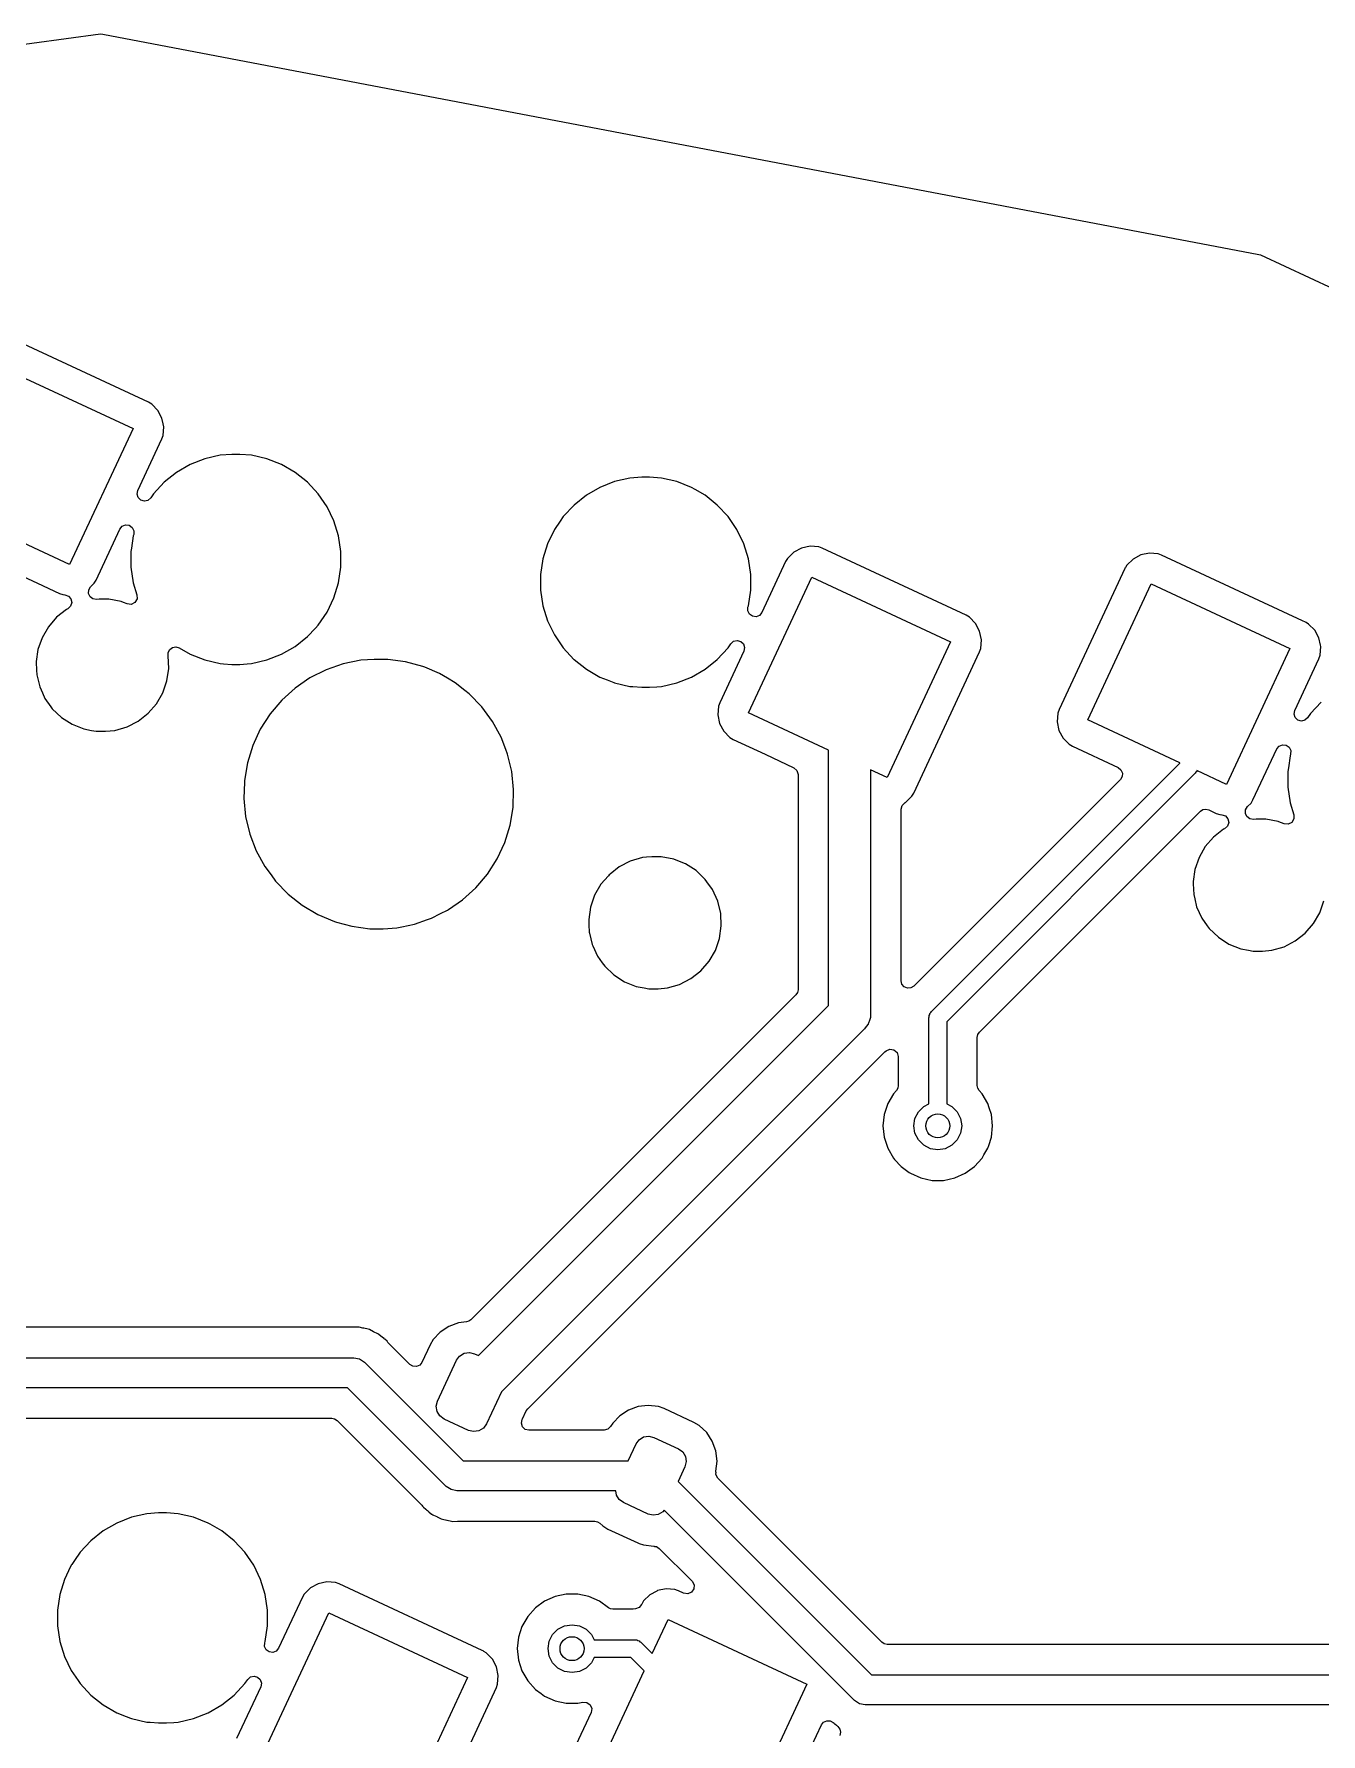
# Model space of a CAD drawing. Extents: x 15 to 269, y -160 to -43.
# Drawn here: x 60.14 to 81.59, y -71.7 to -43.36 of the extents above; entities that cross this region are included whole.
import ezdxf

# ---------------------------------------------------------------- set-up
doc = ezdxf.new("R2010")
doc.units = 0
doc.layers.add('BLACK', color=7, linetype='CONTINUOUS')

msp = doc.modelspace()

# ---------------------------------------------------------------- linework, layer by layer
at = {"layer": 'BLACK', "linetype": 'CONTINUOUS'}
for p, q in [((38.9375, -46.3614), (61.25, -43.3632)), ((61.25, -43.3632), (61.2898, -43.3643)), ((61.2898, -43.3643), (80.5547, -47.0376)), ((80.5547, -47.0376), (80.5838, -47.047)), ((80.5838, -47.047), (96.6056, -54.5195)), ((62.0528, -49.5018), (59.6535, -48.383)), ((59.4827, -48.8644), (61.7938, -49.9421)), ((62.1049, -49.5333), (62.0528, -49.5018)), ((62.2075, -49.6375), (62.1049, -49.5333)), ((62.2765, -49.7664), (62.2075, -49.6375)), ((62.2966, -49.8624), (62.2765, -49.7664)), ((62.3065, -49.9095), (62.2966, -49.8624)), ((61.7938, -49.9421), (60.7372, -52.2078)), ((61.8734, -50.9745), (62.2752, -50.1129)), ((62.2752, -50.1129), (62.2949, -50.0553)), ((62.2949, -50.0553), (62.3065, -49.9095)), ((62.9912, -50.4435), (62.747, -50.5394)), ((63.247, -50.3851), (62.9912, -50.4435)), ((63.4431, -50.3704), (63.247, -50.3851)), ((63.5741, -50.3704), (63.4431, -50.3704)), ((63.4431, -50.3704), (63.4431, -50.3704)), ((63.7703, -50.3851), (63.5741, -50.3704)), ((63.5741, -50.3704), (63.5741, -50.3704)), ((64.026, -50.4435), (63.7703, -50.3851)), ((64.2703, -50.5394), (64.026, -50.4435)), ((62.5198, -50.6706), (62.3146, -50.8341)), ((62.747, -50.5394), (62.5198, -50.6706)), ((64.4975, -50.6706), (64.2703, -50.5394)), ((64.7026, -50.8341), (64.4975, -50.6706)), ((64.4975, -50.6706), (64.4975, -50.6706)), ((61.862, -51.0344), (61.8734, -50.9745)), ((62.3146, -50.8341), (62.1362, -51.0265)), ((64.8811, -51.0265), (64.7026, -50.8341)), ((64.7026, -50.8341), (64.7026, -50.8341)), ((64.7026, -50.8341), (64.7026, -50.8341)), ((69.5755, -50.921), (69.3483, -51.0522)), ((69.8197, -50.8251), (69.5755, -50.921)), ((70.0755, -50.7667), (69.8197, -50.8251)), ((70.2716, -50.752), (70.0755, -50.7667)), ((70.4026, -50.752), (70.2716, -50.752)), ((70.2716, -50.752), (70.2716, -50.752)), ((70.5988, -50.7667), (70.4026, -50.752)), ((70.4026, -50.752), (70.4026, -50.752)), ((70.8545, -50.8251), (70.5988, -50.7667)), ((71.0988, -50.921), (70.8545, -50.8251)), ((71.1597, -50.9561), (71.0988, -50.921)), ((71.0988, -50.921), (71.0988, -50.921)), ((71.0988, -50.921), (71.0988, -50.921)), ((71.326, -51.0522), (71.1597, -50.9561)), ((61.8805, -51.0925), (61.862, -51.0344)), ((61.9245, -51.1347), (61.8805, -51.0925)), ((61.9832, -51.1509), (61.9245, -51.1347)), ((62.0426, -51.1371), (61.9832, -51.1509)), ((62.0883, -51.0968), (62.0426, -51.1371)), ((62.1362, -51.0265), (62.0883, -51.0968)), ((65.0289, -51.2432), (64.8811, -51.0265)), ((64.8811, -51.0265), (64.8811, -51.0265)), ((64.8811, -51.0265), (64.8811, -51.0265)), ((65.1427, -51.4796), (65.0289, -51.2432)), ((69.1431, -51.2157), (68.9647, -51.4081)), ((69.3483, -51.0522), (69.1431, -51.2157)), ((71.5311, -51.2157), (71.326, -51.0522)), ((71.326, -51.0522), (71.326, -51.0522)), ((71.7096, -51.4081), (71.5311, -51.2157)), ((71.5311, -51.2157), (71.5311, -51.2157)), ((71.5311, -51.2157), (71.5311, -51.2157)), ((61.574, -51.6167), (61.6129, -51.5692)), ((61.6129, -51.5692), (61.6699, -51.5462)), ((61.6699, -51.5462), (61.7309, -51.5534)), ((61.7309, -51.5534), (61.781, -51.589)), ((65.22, -51.7303), (65.1427, -51.4796)), ((68.9115, -51.4861), (68.8169, -51.6248)), ((68.9647, -51.4081), (68.9115, -51.4861)), ((71.8574, -51.6248), (71.7096, -51.4081)), ((71.7096, -51.4081), (71.7096, -51.4081)), ((71.7096, -51.4081), (71.7096, -51.4081)), ((60.7372, -52.2078), (59.4105, -51.5892)), ((61.1775, -52.4668), (61.574, -51.6167)), ((61.7972, -51.7303), (61.7667, -51.9329)), ((61.781, -51.589), (61.8078, -51.6443)), ((61.8048, -51.7056), (61.7972, -51.7303)), ((61.8078, -51.6443), (61.8048, -51.7056)), ((65.2591, -51.9898), (65.22, -51.7303)), ((68.8169, -51.6248), (68.7031, -51.8612)), ((71.9712, -51.8612), (71.8574, -51.6248)), ((61.7667, -51.9329), (61.7581, -51.9898)), ((61.7581, -51.9898), (61.7581, -52.2521)), ((65.2591, -52.2521), (65.2591, -51.9898)), ((68.6257, -52.1119), (68.5866, -52.3714)), ((68.7031, -51.8612), (68.6257, -52.1119)), ((72.0485, -52.1119), (71.9712, -51.8612)), ((72.0876, -52.3714), (72.0485, -52.1119)), ((72.6997, -52.1045), (72.6682, -52.1567)), ((72.8039, -52.0019), (72.6997, -52.1045)), ((72.9328, -51.9329), (72.8039, -52.0019)), ((73.0759, -51.9029), (72.9328, -51.9329)), ((73.2217, -51.9145), (73.0759, -51.9029)), ((73.2793, -51.9342), (73.2217, -51.9145)), ((75.6786, -53.053), (73.2793, -51.9342)), ((78.4584, -52.1163), (78.3541, -52.2189)), ((78.5872, -52.0473), (78.4584, -52.1163)), ((78.7304, -52.0173), (78.5872, -52.0473)), ((78.8761, -52.0289), (78.7304, -52.0173)), ((78.9338, -52.0486), (78.8761, -52.0289)), ((81.2826, -53.1439), (78.9338, -52.0486)), ((59.597, -52.2372), (60.2012, -52.519)), ((61.7581, -52.2521), (61.7972, -52.5116)), ((65.22, -52.5116), (65.2591, -52.2521)), ((68.5866, -52.3714), (68.5866, -52.6337)), ((72.052, -54.6814), (73.1085, -52.4156)), ((72.0876, -52.6337), (72.0876, -52.3714)), ((72.6682, -52.1567), (72.2718, -53.0068)), ((73.1085, -52.4156), (75.4196, -53.4933)), ((78.3226, -52.271), (77.225, -54.625)), ((78.3242, -52.2685), (78.3226, -52.271)), ((78.3307, -52.2577), (78.3242, -52.2685)), ((78.3541, -52.2189), (78.3307, -52.2577)), ((60.2012, -52.519), (60.5664, -52.6893)), ((60.5664, -52.6893), (60.6241, -52.7089)), ((60.6241, -52.7089), (60.6583, -52.7117)), ((61.0519, -52.6893), (61.0552, -52.629)), ((61.0774, -52.744), (61.0519, -52.6893)), ((61.0552, -52.629), (61.0866, -52.5774)), ((61.0866, -52.5774), (61.146, -52.519)), ((61.146, -52.519), (61.1775, -52.4668)), ((61.7972, -52.5116), (61.859, -52.7117)), ((65.1427, -52.7623), (65.22, -52.5116)), ((68.5866, -52.6337), (68.6257, -52.8932)), ((72.0485, -52.8932), (72.0876, -52.6337)), ((77.7064, -54.7958), (78.7629, -52.53)), ((78.7629, -52.53), (81.074, -53.6077)), ((60.686, -52.9555), (60.5207, -53.0855)), ((60.6583, -52.7117), (60.7182, -52.7327)), ((60.7053, -52.9455), (60.686, -52.9555)), ((60.7524, -52.903), (60.7053, -52.9455)), ((60.7182, -52.7327), (60.7598, -52.7806)), ((60.7723, -52.8428), (60.7524, -52.903)), ((60.7598, -52.7806), (60.7723, -52.8428)), ((61.1257, -52.7802), (61.0774, -52.744)), ((61.1854, -52.7893), (61.1257, -52.7802)), ((61.2317, -52.7848), (61.1854, -52.7893)), ((61.3893, -52.7848), (61.2317, -52.7848)), ((61.5959, -52.8246), (61.3893, -52.7848)), ((61.3893, -52.7848), (61.3893, -52.7848)), ((61.6349, -52.8402), (61.5959, -52.8246)), ((61.5959, -52.8246), (61.5959, -52.8246)), ((61.5959, -52.8246), (61.5959, -52.8246)), ((61.6946, -52.8642), (61.6349, -52.8402)), ((61.7632, -52.871), (61.6946, -52.8642)), ((61.8248, -52.8402), (61.7632, -52.871)), ((61.8604, -52.7814), (61.8248, -52.8402)), ((61.859, -52.7117), (61.8592, -52.7125)), ((61.8592, -52.7125), (61.8604, -52.7814)), ((65.0289, -52.9986), (65.1427, -52.7623)), ((68.6257, -52.8932), (68.7031, -53.1439)), ((72.0379, -52.9792), (72.0409, -52.9178)), ((72.0647, -53.0345), (72.0379, -52.9792)), ((72.0409, -52.9178), (72.0485, -52.8932)), ((60.3829, -53.2445), (60.2777, -53.4266)), ((60.5207, -53.0855), (60.3829, -53.2445)), ((64.7026, -53.4077), (64.8334, -53.2668)), ((64.8334, -53.2668), (64.8811, -53.2154)), ((64.8811, -53.2154), (65.0289, -52.9986)), ((64.8811, -53.2154), (64.8811, -53.2154)), ((64.8811, -53.2154), (64.8811, -53.2154)), ((68.7031, -53.1439), (68.8169, -53.3802)), ((72.1148, -53.0701), (72.0647, -53.0345)), ((72.1758, -53.0773), (72.1148, -53.0701)), ((72.2328, -53.0543), (72.1758, -53.0773)), ((72.2718, -53.0068), (72.2328, -53.0543)), ((75.7307, -53.0845), (75.6786, -53.053)), ((75.8333, -53.1887), (75.7307, -53.0845)), ((75.9023, -53.3176), (75.8333, -53.1887)), ((81.333, -53.1674), (81.2826, -53.1439)), ((81.3414, -53.1725), (81.333, -53.1674)), ((81.3852, -53.1989), (81.3414, -53.1725)), ((81.4877, -53.3031), (81.3852, -53.1989)), ((60.2777, -53.4266), (60.2089, -53.6254)), ((64.4975, -53.5713), (64.7026, -53.4077)), ((68.8169, -53.3802), (68.9403, -53.5612)), ((68.9403, -53.5612), (68.9647, -53.597)), ((71.7096, -53.597), (71.7575, -53.5267)), ((71.7575, -53.5267), (71.8032, -53.4863)), ((71.8032, -53.4863), (71.8625, -53.4726)), ((71.8625, -53.4726), (71.9213, -53.4888)), ((71.9213, -53.4888), (71.9652, -53.531)), ((71.9652, -53.531), (71.9837, -53.5891)), ((75.4196, -53.4933), (74.3631, -55.7591)), ((75.9323, -53.4606), (75.9023, -53.3176)), ((75.9207, -53.6065), (75.9323, -53.4607)), ((75.9323, -53.4607), (75.9323, -53.4606)), ((81.5568, -53.432), (81.4877, -53.3031)), ((81.5812, -53.5489), (81.5568, -53.432)), ((81.5867, -53.5751), (81.5812, -53.5489)), ((60.1804, -53.8239), (60.179, -53.8336)), ((60.179, -53.8336), (60.1855, -53.9709)), ((60.2089, -53.6254), (60.1804, -53.8239)), ((62.3793, -53.7288), (62.3787, -53.7169)), ((62.3787, -53.7169), (62.3802, -53.7169)), ((62.3893, -53.9389), (62.3793, -53.7288)), ((62.3793, -53.7288), (62.3793, -53.7288)), ((62.38, -53.6755), (62.4055, -53.6242)), ((62.3802, -53.7169), (62.38, -53.6755)), ((62.4055, -53.6242), (62.4514, -53.5898)), ((62.4514, -53.5898), (62.5079, -53.5797)), ((62.5079, -53.5797), (62.5628, -53.5962)), ((62.5628, -53.5962), (62.747, -53.7025)), ((62.747, -53.7025), (62.9912, -53.7984)), ((62.9912, -53.7984), (63.247, -53.8567)), ((63.7703, -53.8567), (64.026, -53.7984)), ((64.026, -53.7984), (64.2703, -53.7025)), ((64.2703, -53.7025), (64.4975, -53.5713)), ((65.5884, -53.8038), (65.2939, -53.8636)), ((65.8132, -53.7887), (65.5884, -53.8038)), ((66.0385, -53.7887), (65.8132, -53.7887)), ((65.8132, -53.7887), (65.8132, -53.7887)), ((66.3363, -53.8288), (66.0385, -53.7887)), ((66.6261, -53.9082), (66.3363, -53.8288)), ((66.3363, -53.8288), (66.3363, -53.8288)), ((66.3363, -53.8288), (66.3363, -53.8288)), ((68.9647, -53.597), (69.1426, -53.7887)), ((69.1426, -53.7887), (69.1431, -53.7893)), ((69.1431, -53.7893), (69.3483, -53.9529)), ((71.326, -53.9529), (71.5311, -53.7893)), ((71.5311, -53.7893), (71.7096, -53.597)), ((71.9723, -53.649), (71.5706, -54.5106)), ((71.9837, -53.5891), (71.9723, -53.649)), ((74.8034, -56.0181), (75.901, -53.6641)), ((75.901, -53.6641), (75.9207, -53.6065)), ((81.074, -53.6077), (80.0175, -55.8735)), ((81.1537, -54.6401), (81.5554, -53.7785)), ((81.5554, -53.7785), (81.5751, -53.7209)), ((81.5751, -53.7209), (81.5867, -53.5751)), ((60.1855, -53.9709), (60.189, -54.0437)), ((60.189, -54.0437), (60.2108, -54.1335)), ((62.3594, -54.1471), (62.3893, -53.9389)), ((63.247, -53.8567), (63.303, -53.8609)), ((63.303, -53.8609), (63.4431, -53.8714)), ((63.4431, -53.8714), (63.4431, -53.8714)), ((63.4431, -53.8714), (63.5741, -53.8714)), ((63.5741, -53.8714), (63.6967, -53.8623)), ((63.5741, -53.8714), (63.5741, -53.8714)), ((63.6967, -53.8623), (63.7703, -53.8567)), ((64.7419, -54.0977), (64.4941, -54.2678)), ((65.0101, -53.9622), (64.7419, -54.0977)), ((65.2939, -53.8636), (65.0101, -53.9622)), ((66.6553, -53.9206), (66.6261, -53.9082)), ((66.9027, -54.0255), (66.6553, -53.9206)), ((67.032, -54.102), (66.9027, -54.0255)), ((67.1613, -54.1786), (67.032, -54.102)), ((69.3483, -53.9529), (69.5755, -54.0841)), ((69.5755, -54.0841), (69.6942, -54.1307)), ((70.8545, -54.18), (71.0988, -54.0841)), ((71.0988, -54.0841), (71.326, -53.9529)), ((60.2108, -54.1335), (60.2386, -54.2481)), ((60.2386, -54.2481), (60.2832, -54.3459)), ((60.2832, -54.3459), (60.326, -54.4394)), ((62.1854, -54.528), (62.2906, -54.3459)), ((62.2906, -54.3459), (62.3594, -54.1471)), ((64.4941, -54.2678), (64.2713, -54.4694)), ((67.3248, -54.3077), (67.1613, -54.1786)), ((67.3971, -54.3648), (67.3248, -54.3077)), ((67.606, -54.5808), (67.3971, -54.3648)), ((69.6942, -54.1307), (69.8047, -54.1741)), ((69.8047, -54.1741), (69.8197, -54.18)), ((69.8197, -54.18), (70.0755, -54.2383)), ((70.0755, -54.2383), (70.1251, -54.2421)), ((70.1251, -54.2421), (70.2716, -54.253)), ((70.2716, -54.253), (70.2716, -54.253)), ((70.2716, -54.253), (70.4026, -54.253)), ((70.4026, -54.253), (70.5252, -54.2439)), ((70.4026, -54.253), (70.4026, -54.253)), ((70.5252, -54.2439), (70.5988, -54.2383)), ((70.5988, -54.2383), (70.8545, -54.18)), ((60.326, -54.4394), (60.4267, -54.5808)), ((60.4267, -54.5808), (60.448, -54.6108)), ((60.448, -54.6108), (60.6002, -54.7559)), ((61.8823, -54.817), (62.0477, -54.687)), ((62.0477, -54.687), (62.1854, -54.528)), ((64.2713, -54.4694), (64.0773, -54.6988)), ((67.7842, -54.8228), (67.606, -54.5808)), ((71.5509, -54.5682), (71.5393, -54.714)), ((71.5706, -54.5106), (71.5509, -54.5682)), ((73.3858, -55.3034), (72.052, -54.6814)), ((77.2053, -54.6826), (77.1937, -54.8284)), ((77.225, -54.625), (77.2053, -54.6826)), ((81.1423, -54.7), (81.1537, -54.6401)), ((81.4164, -54.6921), (81.3685, -54.7624)), ((81.5949, -54.4998), (81.4164, -54.6921)), ((60.6002, -54.7559), (60.6002, -54.7559)), ((60.6002, -54.7559), (60.6002, -54.7559)), ((60.6002, -54.7559), (60.7772, -54.8696)), ((60.7772, -54.8696), (60.7772, -54.8697)), ((60.7772, -54.8697), (60.9725, -54.9478)), ((60.9725, -54.9478), (61.1012, -54.9726)), ((61.1012, -54.9726), (61.179, -54.9876)), ((61.3366, -54.9876), (61.4936, -54.9726)), ((61.4936, -54.9726), (61.6954, -54.9134)), ((61.6954, -54.9134), (61.8823, -54.817)), ((63.9156, -54.9521), (63.7891, -55.2247)), ((64.0773, -54.6988), (63.9156, -54.9521)), ((67.9278, -55.0847), (67.7842, -54.8228)), ((71.5393, -54.714), (71.5692, -54.8571)), ((71.5692, -54.8571), (71.6383, -54.986)), ((77.1937, -54.8284), (77.2237, -54.9715)), ((77.2237, -54.9715), (77.2927, -55.1004)), ((79.2402, -55.511), (77.7064, -54.7958)), ((81.1608, -54.7581), (81.1423, -54.7)), ((81.2047, -54.8003), (81.1608, -54.7581)), ((81.2635, -54.8165), (81.2047, -54.8003)), ((81.3228, -54.8028), (81.2635, -54.8165)), ((81.3685, -54.7624), (81.3228, -54.8028)), ((61.179, -54.9876), (61.179, -54.9876)), ((61.179, -54.9876), (61.3366, -54.9876)), ((61.3366, -54.9876), (61.3366, -54.9876)), ((63.7891, -55.2247), (63.7001, -55.5117)), ((67.9286, -55.0863), (67.9278, -55.0847)), ((68.0073, -55.2905), (67.9286, -55.0863)), ((71.6383, -54.986), (71.6383, -54.986)), ((71.6383, -54.986), (71.7408, -55.0902)), ((71.7408, -55.0902), (71.793, -55.1217)), ((71.793, -55.1217), (72.3258, -55.3702)), ((77.2927, -55.1004), (77.2927, -55.1004)), ((77.2927, -55.1004), (77.3953, -55.2046)), ((77.3953, -55.2046), (77.4474, -55.2361)), ((77.4474, -55.2361), (78.212, -55.5926)), ((80.8542, -55.2823), (80.8932, -55.2348)), ((80.8932, -55.2348), (80.9502, -55.2118)), ((80.9502, -55.2118), (81.0112, -55.219)), ((81.0112, -55.219), (81.0613, -55.2546)), ((81.0613, -55.2546), (81.0881, -55.3099)), ((63.7001, -55.5117), (63.6501, -55.808)), ((68.0366, -55.3667), (68.0073, -55.2905)), ((68.1063, -55.659), (68.0366, -55.3667)), ((72.3258, -55.3702), (72.8057, -55.5939)), ((73.3858, -59.5568), (73.3858, -55.3034)), ((75.0989, -59.6601), (79.2402, -55.5188)), ((79.2402, -55.5188), (79.2402, -55.511)), ((80.4578, -56.1324), (80.8542, -55.2823)), ((81.0775, -55.3959), (81.0476, -55.5939)), ((81.0851, -55.3713), (81.0775, -55.3959)), ((81.0881, -55.3099), (81.0851, -55.3713)), ((63.6501, -55.808), (63.649, -55.8391)), ((68.1364, -55.958), (68.1063, -55.659)), ((72.8057, -55.5939), (72.8579, -55.6397)), ((72.8579, -55.6397), (72.8773, -55.7063)), ((72.8773, -55.7063), (72.8773, -59.2948)), ((74.3631, -55.7591), (74.0858, -55.6298)), ((74.0858, -55.6298), (74.0858, -59.7018)), ((78.2473, -55.7927), (74.806, -59.234)), ((79.4963, -55.687), (75.355, -59.8283)), ((78.212, -55.5926), (78.2579, -55.6295)), ((78.2778, -55.7423), (78.2473, -55.7927)), ((78.2579, -55.6295), (78.2817, -55.6835)), ((78.2817, -55.6835), (78.2778, -55.7423)), ((79.5062, -55.6699), (79.4963, -55.687)), ((79.5201, -55.656), (79.5062, -55.6699)), ((79.5236, -55.6431), (79.5201, -55.656)), ((80.0175, -55.8735), (79.5236, -55.6431)), ((81.0476, -55.5939), (81.0384, -55.6554)), ((81.0384, -55.6554), (81.0384, -55.9177)), ((63.6402, -56.1039), (63.64, -56.1083)), ((63.64, -56.1083), (63.6701, -56.4073)), ((63.649, -55.8391), (63.6402, -56.1039)), ((68.1263, -56.2583), (68.1364, -55.958)), ((74.6676, -56.1728), (74.7719, -56.0702)), ((74.7719, -56.0702), (74.8034, -56.0181)), ((81.0384, -55.9177), (81.0775, -56.1772)), ((68.0764, -56.5546), (68.1263, -56.2583)), ((74.5943, -56.2863), (74.6119, -56.2226)), ((74.5943, -59.1463), (74.5943, -56.2863)), ((74.6119, -56.2226), (74.6597, -56.177)), ((74.6597, -56.177), (74.6676, -56.1728)), ((74.6676, -56.1728), (74.6676, -56.1728)), ((74.6676, -56.1728), (74.6676, -56.1728)), ((76.8039, -59.0985), (79.5813, -56.3212)), ((79.5813, -56.3212), (79.6232, -56.2936)), ((79.6232, -56.2936), (79.6726, -56.2849)), ((79.6726, -56.2849), (79.7214, -56.2965)), ((79.7214, -56.2965), (79.8467, -56.3549)), ((79.8467, -56.3549), (79.9043, -56.3746)), ((79.9043, -56.3746), (79.9386, -56.3773)), ((79.9386, -56.3773), (79.9984, -56.3983)), ((80.3321, -56.3549), (80.3355, -56.2946)), ((80.3576, -56.4096), (80.3321, -56.3549)), ((80.3355, -56.2946), (80.3669, -56.2431)), ((80.3669, -56.2431), (80.4263, -56.1846)), ((80.4263, -56.1846), (80.4578, -56.1324)), ((81.0775, -56.1772), (81.1392, -56.3773)), ((81.1392, -56.3773), (81.1395, -56.3781)), ((81.1395, -56.3781), (81.1407, -56.447)), ((63.6701, -56.4073), (63.7398, -56.6996)), ((67.9873, -56.8416), (68.0764, -56.5546)), ((79.9662, -56.6211), (79.8009, -56.7511)), ((79.9856, -56.6111), (79.9662, -56.6211)), ((80.0326, -56.5686), (79.9856, -56.6111)), ((79.9984, -56.3983), (80.04, -56.4462)), ((80.0525, -56.5084), (80.0326, -56.5686)), ((80.04, -56.4462), (80.0525, -56.5084)), ((80.406, -56.4458), (80.3576, -56.4096)), ((80.4656, -56.4549), (80.406, -56.4458)), ((80.5119, -56.4505), (80.4656, -56.4549)), ((80.6696, -56.4505), (80.5119, -56.4505)), ((80.8761, -56.4903), (80.6696, -56.4505)), ((80.6696, -56.4505), (80.6696, -56.4505)), ((80.8861, -56.4943), (80.8761, -56.4903)), ((80.8761, -56.4903), (80.8761, -56.4903)), ((80.8761, -56.4903), (80.8761, -56.4903)), ((80.9749, -56.5298), (80.8861, -56.4943)), ((81.0434, -56.5366), (80.9749, -56.5298)), ((81.105, -56.5059), (81.0434, -56.5366)), ((81.1407, -56.447), (81.105, -56.5059)), ((63.7398, -56.6996), (63.8478, -56.98)), ((67.8608, -57.1142), (67.9873, -56.8416)), ((79.6632, -56.9101), (79.558, -57.0922)), ((79.8009, -56.7511), (79.6632, -56.9101)), ((63.8478, -56.98), (63.9922, -57.2435)), ((63.9922, -57.2435), (64.0939, -57.3816)), ((67.6992, -57.3674), (67.8608, -57.1142)), ((70.081, -57.1529), (69.8941, -57.2493)), ((70.2829, -57.0936), (70.081, -57.1529)), ((70.3526, -57.087), (70.2829, -57.0936)), ((70.4398, -57.0786), (70.3526, -57.087)), ((70.5974, -57.0786), (70.4398, -57.0786)), ((70.804, -57.1184), (70.5974, -57.0786)), ((70.5974, -57.0786), (70.5974, -57.0786)), ((70.8152, -57.1229), (70.804, -57.1184)), ((70.804, -57.1184), (70.804, -57.1184)), ((70.804, -57.1184), (70.804, -57.1184)), ((70.9992, -57.1966), (70.8152, -57.1229)), ((71.1762, -57.3103), (70.9992, -57.1966)), ((79.558, -57.0922), (79.4892, -57.291)), ((64.0939, -57.3816), (64.1704, -57.4854)), ((64.1704, -57.4854), (64.3793, -57.7014)), ((67.5051, -57.5969), (67.6992, -57.3674)), ((69.7156, -57.3944), (69.591, -57.5383)), ((69.7287, -57.3793), (69.7156, -57.3944)), ((69.7438, -57.3674), (69.7287, -57.3793)), ((69.8941, -57.2493), (69.7438, -57.3674)), ((71.3284, -57.4555), (71.1762, -57.3103)), ((71.1762, -57.3103), (71.1762, -57.3103)), ((71.1762, -57.3103), (71.1762, -57.3103)), ((71.3561, -57.4944), (71.3284, -57.4555)), ((71.4504, -57.6268), (71.3561, -57.4944)), ((79.4602, -57.4923), (79.4593, -57.4992)), ((79.4593, -57.4992), (79.4607, -57.53)), ((79.4892, -57.291), (79.4602, -57.4923)), ((64.3793, -57.7014), (64.6152, -57.8877)), ((67.0523, -57.9564), (67.2823, -57.7985)), ((67.2823, -57.7985), (67.5051, -57.5969)), ((69.4858, -57.7204), (69.417, -57.9192)), ((69.591, -57.5383), (69.4858, -57.7204)), ((71.5378, -57.8182), (71.4504, -57.6268)), ((71.4504, -57.6268), (71.4504, -57.6268)), ((71.4504, -57.6268), (71.4504, -57.6268)), ((79.4607, -57.53), (79.4693, -57.7093)), ((79.4693, -57.7093), (79.4858, -57.7777)), ((79.4858, -57.7777), (79.5189, -57.9137)), ((64.6152, -57.8877), (64.8737, -58.0408)), ((64.8737, -58.0408), (65.1503, -58.1581)), ((66.7664, -58.1041), (66.9198, -58.0265)), ((66.9198, -58.0265), (67.0345, -57.9685)), ((67.0345, -57.9685), (67.0523, -57.9564)), ((69.417, -57.9192), (69.3879, -58.122)), ((71.5874, -58.0226), (71.5378, -57.8182)), ((71.5974, -58.2327), (71.5874, -58.0226)), ((79.5189, -57.9137), (79.5611, -58.0062)), ((79.5611, -58.0062), (79.6062, -58.1051)), ((81.4657, -58.1936), (81.5708, -58.0115)), ((81.5708, -58.0115), (81.6396, -57.8127)), ((65.1503, -58.1581), (65.1503, -58.1581)), ((65.1503, -58.1581), (65.1503, -58.1581)), ((65.1503, -58.1581), (65.1844, -58.1674)), ((65.1844, -58.1674), (65.4402, -58.2375)), ((65.4402, -58.2375), (65.738, -58.2775)), ((65.738, -58.2775), (65.9632, -58.2775)), ((65.9632, -58.2775), (66.188, -58.2625)), ((65.9632, -58.2775), (65.9632, -58.2775)), ((66.188, -58.2625), (66.2736, -58.2451)), ((66.2736, -58.2451), (66.4825, -58.2026)), ((66.4825, -58.2026), (66.6992, -58.1274)), ((66.6992, -58.1274), (66.7664, -58.1041)), ((69.3879, -58.122), (69.3871, -58.1274)), ((69.3871, -58.1274), (69.3912, -58.2144)), ((69.3912, -58.2144), (69.3971, -58.3375)), ((69.3971, -58.3375), (69.4008, -58.3526)), ((69.4008, -58.3526), (69.4467, -58.5419)), ((71.5675, -58.4409), (71.5974, -58.2327)), ((79.6062, -58.1051), (79.6948, -58.2294)), ((79.6948, -58.2294), (79.7282, -58.2764)), ((79.7282, -58.2764), (79.8805, -58.4216)), ((81.1626, -58.4826), (81.3279, -58.3526)), ((81.3279, -58.3526), (81.4657, -58.1936)), ((69.4467, -58.5419), (69.4555, -58.5613)), ((69.4555, -58.5613), (69.5341, -58.7332)), ((71.3935, -58.8218), (71.4987, -58.6397)), ((71.4987, -58.6397), (71.5675, -58.4409)), ((79.8805, -58.4216), (79.8805, -58.4216)), ((79.8805, -58.4216), (79.8805, -58.4216)), ((79.8805, -58.4216), (80.0574, -58.5353)), ((80.0574, -58.5353), (80.0574, -58.5353)), ((80.0574, -58.5353), (80.2527, -58.6135)), ((80.2527, -58.6135), (80.3815, -58.6383)), ((80.3815, -58.6383), (80.4592, -58.6533)), ((80.4592, -58.6533), (80.4592, -58.6533)), ((80.4592, -58.6533), (80.6169, -58.6533)), ((80.6169, -58.6533), (80.7738, -58.6383)), ((80.6169, -58.6533), (80.6169, -58.6533)), ((80.7738, -58.6383), (80.9756, -58.579)), ((80.9756, -58.579), (81.1626, -58.4826)), ((69.5341, -58.7332), (69.6146, -58.8463)), ((69.6146, -58.8463), (69.6561, -58.9046)), ((69.6561, -58.9046), (69.8083, -59.0497)), ((71.2558, -58.9808), (71.3935, -58.8218)), ((69.8083, -59.0497), (69.8083, -59.0497)), ((69.8083, -59.0497), (69.8083, -59.0497)), ((69.8083, -59.0497), (69.9853, -59.1634)), ((69.9853, -59.1634), (69.9853, -59.1635)), ((69.9853, -59.1635), (70.1805, -59.2416)), ((70.7016, -59.2665), (70.9035, -59.2072)), ((70.9035, -59.2072), (71.0904, -59.1108)), ((71.0904, -59.1108), (71.2558, -58.9808)), ((74.6078, -59.2026), (74.5943, -59.1463)), ((74.6454, -59.2466), (74.6078, -59.2026)), ((76.1285, -59.7739), (76.8039, -59.0985)), ((72.841, -59.3825), (67.4252, -64.7983)), ((70.1805, -59.2416), (70.3093, -59.2665)), ((70.3093, -59.2665), (70.3871, -59.2814)), ((70.3871, -59.2814), (70.3871, -59.2814)), ((70.3871, -59.2814), (70.5447, -59.2814)), ((70.5447, -59.2814), (70.7016, -59.2665)), ((70.5447, -59.2814), (70.5447, -59.2814)), ((72.8678, -59.3423), (72.841, -59.3825)), ((72.8773, -59.2948), (72.8678, -59.3423)), ((74.6989, -59.2688), (74.6454, -59.2466)), ((74.7566, -59.2642), (74.6989, -59.2688)), ((74.806, -59.234), (74.7566, -59.2642)), ((67.5487, -65.3939), (73.3858, -59.5568)), ((74.081, -59.7594), (74.0646, -59.8071)), ((74.0818, -59.7492), (74.081, -59.7594)), ((74.0831, -59.7451), (74.0818, -59.7492)), ((74.0858, -59.7018), (74.0828, -59.7378)), ((74.0828, -59.7378), (74.0831, -59.7451)), ((75.055, -59.7662), (75.0601, -59.7471)), ((75.055, -61.198), (75.055, -59.7662)), ((75.0601, -59.7274), (75.07, -59.7103)), ((75.0601, -59.7471), (75.0601, -59.7274)), ((75.07, -59.7103), (75.0751, -59.6912)), ((75.0751, -59.6912), (75.0891, -59.6772)), ((75.0891, -59.6772), (75.0989, -59.6601)), ((75.8998, -60.0026), (76.1285, -59.7739)), ((73.9833, -59.9493), (67.9326, -65.9999)), ((74.0126, -59.9082), (73.9833, -59.9493)), ((74.0436, -59.8683), (74.0126, -59.9082)), ((74.046, -59.8614), (74.0436, -59.8683)), ((74.0502, -59.8555), (74.046, -59.8614)), ((74.0646, -59.8071), (74.0502, -59.8555)), ((75.355, -59.8283), (75.355, -61.198)), ((75.8635, -60.0903), (75.8729, -60.0429)), ((75.8729, -60.0429), (75.8998, -60.0026)), ((68.371, -66.2806), (74.3146, -60.337)), ((74.3146, -60.337), (74.322, -60.3302)), ((74.322, -60.3302), (74.3422, -60.313)), ((74.3422, -60.313), (74.4058, -60.2847)), ((74.4058, -60.2847), (74.4746, -60.295)), ((74.4746, -60.295), (74.527, -60.3408)), ((74.527, -60.3408), (74.5465, -60.4076)), ((75.8635, -60.891), (75.8635, -60.0903)), ((74.5465, -60.4076), (74.5465, -60.891)), ((74.5465, -60.891), (74.5383, -60.9354)), ((75.8717, -60.9354), (75.8635, -60.891)), ((74.3705, -61.1934), (74.3115, -61.3751)), ((74.466, -61.0281), (74.3705, -61.1934)), ((74.5147, -60.974), (74.466, -61.0281)), ((74.5383, -60.9354), (74.5147, -60.974)), ((74.9699, -61.2414), (75.055, -61.198)), ((75.355, -61.198), (75.4401, -61.2414)), ((75.8953, -60.974), (75.8717, -60.9354)), ((75.944, -61.0281), (75.8953, -60.974)), ((76.0395, -61.1934), (75.944, -61.0281)), ((76.062, -61.2625), (76.0395, -61.1934)), ((74.3115, -61.3751), (74.2915, -61.565)), ((74.805, -61.565), (74.8246, -61.4414)), ((74.8246, -61.4414), (74.8814, -61.3299)), ((74.8814, -61.3299), (74.9699, -61.2414)), ((75.4401, -61.2414), (75.5286, -61.3299)), ((75.5286, -61.3299), (75.5854, -61.4414)), ((75.5854, -61.4414), (75.605, -61.565)), ((76.0985, -61.3751), (76.062, -61.2625)), ((76.1185, -61.565), (76.0985, -61.3751)), ((74.2915, -61.565), (74.3115, -61.7549)), ((74.3115, -61.7549), (74.3705, -61.9366)), ((74.8246, -61.6886), (74.805, -61.565)), ((74.8814, -61.8001), (74.8246, -61.6886)), ((75.5854, -61.6886), (75.5286, -61.8001)), ((75.605, -61.565), (75.5854, -61.6886)), ((76.0536, -61.8933), (76.0985, -61.7549)), ((76.0985, -61.7549), (76.1185, -61.565)), ((74.3705, -61.9366), (74.466, -62.1019)), ((74.9699, -61.8886), (74.8814, -61.8001)), ((75.0814, -61.9454), (74.9699, -61.8886)), ((75.205, -61.965), (75.0814, -61.9454)), ((75.3286, -61.9454), (75.205, -61.965)), ((75.4401, -61.8886), (75.3286, -61.9454)), ((75.5286, -61.8001), (75.4401, -61.8886)), ((75.944, -62.1019), (75.9749, -62.0486)), ((75.9749, -62.0486), (76.0395, -61.9366)), ((76.0395, -61.9366), (76.0536, -61.8933)), ((74.466, -62.1019), (74.4859, -62.1241)), ((74.4859, -62.1241), (74.5937, -62.2439)), ((74.5937, -62.2439), (74.7272, -62.3409)), ((74.7272, -62.3409), (74.7482, -62.3561)), ((75.6618, -62.3561), (75.8163, -62.2439)), ((75.8163, -62.2439), (75.944, -62.1019)), ((74.7482, -62.3561), (74.9227, -62.4338)), ((74.9227, -62.4338), (75.1095, -62.4735)), ((75.1095, -62.4735), (75.1095, -62.4735)), ((75.1095, -62.4735), (75.3005, -62.4735)), ((75.3005, -62.4735), (75.4873, -62.4338)), ((75.3005, -62.4735), (75.3005, -62.4735)), ((75.4873, -62.4338), (75.6618, -62.3561)), ((75.4873, -62.4338), (75.4873, -62.4338)), ((75.4873, -62.4338), (75.4873, -62.4338)), ((67.219, -64.8493), (67.0579, -64.9079)), ((67.3519, -64.8337), (67.219, -64.8493)), ((67.3915, -64.8222), (67.3519, -64.8337)), ((67.4252, -64.7983), (67.3915, -64.8222)), ((65.4592, -64.9211), (55.4791, -64.9211)), ((65.4628, -64.921), (65.4592, -64.9211)), ((65.5386, -64.9188), (65.4628, -64.921)), ((65.5398, -64.9188), (65.5386, -64.9188)), ((65.5596, -64.9208), (65.5398, -64.9188)), ((65.5607, -64.9211), (65.5596, -64.9208)), ((65.6241, -64.9361), (65.5607, -64.9211)), ((65.6345, -64.9385), (65.6241, -64.9361)), ((65.638, -64.9393), (65.6345, -64.9385)), ((65.7134, -64.9549), (65.638, -64.9393)), ((65.7322, -64.9614), (65.7134, -64.9549)), ((65.801, -64.996), (65.7322, -64.9614)), ((65.8042, -64.9975), (65.801, -64.996)), ((65.874, -65.0301), (65.8042, -64.9975)), ((65.8908, -65.0408), (65.874, -65.0301)), ((65.8917, -65.0415), (65.8908, -65.0408)), ((65.9498, -65.0903), (65.8917, -65.0415)), ((65.8917, -65.0415), (65.8917, -65.0415)), ((65.9526, -65.0925), (65.9498, -65.0903)), ((65.9772, -65.112), (65.9526, -65.0925)), ((65.9811, -65.116), (65.9772, -65.112)), ((65.9891, -65.1233), (65.9811, -65.116)), ((66.0275, -65.1555), (65.9891, -65.1233)), ((66.0421, -65.175), (66.0275, -65.1555)), ((66.0539, -65.1887), (66.0421, -65.175)), ((66.7969, -65.1269), (66.7452, -65.2136)), ((66.9146, -65.0021), (66.7969, -65.1269)), ((67.0579, -64.9079), (66.9146, -65.0021)), ((51.2454, -65.4296), (65.4721, -65.4296)), ((65.4721, -65.4296), (65.5677, -65.4486)), ((65.5677, -65.4486), (65.6488, -65.5028)), ((66.408, -65.5428), (66.0539, -65.1887)), ((66.7452, -65.2136), (66.6081, -65.5076)), ((67.1854, -65.4728), (67.2373, -65.402)), ((67.2373, -65.402), (67.3123, -65.3564)), ((67.3123, -65.3564), (67.3991, -65.3431)), ((67.3991, -65.3431), (67.4844, -65.3639)), ((67.4844, -65.3639), (67.5487, -65.3939)), ((65.6488, -65.5028), (67.2935, -67.1474)), ((66.4584, -65.5734), (66.408, -65.5428)), ((66.5172, -65.5773), (66.4584, -65.5734)), ((66.5712, -65.5535), (66.5172, -65.5773)), ((66.6081, -65.5076), (66.5712, -65.5535)), ((66.8684, -66.1525), (67.1854, -65.4728)), ((65.3685, -65.9296), (51.349, -65.9296)), ((67.0132, -67.5742), (65.3685, -65.9296)), ((67.9326, -65.9999), (67.6841, -66.5329)), ((66.8476, -66.2378), (66.8684, -66.1525)), ((66.8609, -66.3245), (66.8476, -66.2378)), ((68.3463, -66.3159), (68.371, -66.2806)), ((70.0487, -66.3026), (69.9054, -66.3968)), ((70.2098, -66.2439), (70.0487, -66.3026)), ((70.3801, -66.224), (70.2098, -66.2439)), ((70.5504, -66.2439), (70.3801, -66.224)), ((70.6458, -66.2771), (70.5504, -66.2439)), ((71.1422, -66.5085), (70.6458, -66.2771)), ((53.8559, -66.4381), (65.1065, -66.4381)), ((65.1065, -66.4381), (65.154, -66.4475)), ((65.154, -66.4475), (65.1942, -66.4744)), ((65.1942, -66.4744), (66.6081, -67.8883)), ((66.9064, -66.3996), (66.8609, -66.3245)), ((66.9772, -66.4515), (66.9064, -66.3996)), ((67.3851, -66.6417), (66.9772, -66.4515)), ((67.6841, -66.5329), (67.6322, -66.6037)), ((68.2666, -66.5231), (68.2779, -66.4625)), ((68.2857, -66.5816), (68.2666, -66.5231)), ((68.2779, -66.4625), (68.285, -66.4475)), ((68.285, -66.4475), (68.3463, -66.3159)), ((68.3307, -66.6237), (68.2857, -66.5816)), ((69.7537, -66.5785), (69.7085, -66.6228)), ((69.7878, -66.5215), (69.7537, -66.5785)), ((69.9054, -66.3968), (69.7878, -66.5215)), ((71.229, -66.5603), (71.1422, -66.5085)), ((71.3537, -66.678), (71.229, -66.5603)), ((67.4704, -66.6625), (67.3851, -66.6417)), ((67.5571, -66.6492), (67.4704, -66.6625)), ((67.6322, -66.6037), (67.5571, -66.6492)), ((68.3903, -66.6389), (68.3307, -66.6237)), ((69.6473, -66.6389), (68.3903, -66.6389)), ((69.7085, -66.6228), (69.6473, -66.6389)), ((70.0456, -67.1474), (70.1762, -66.8674)), ((70.1762, -66.8674), (70.2281, -66.7966)), ((70.2281, -66.7966), (70.3032, -66.7511)), ((70.3032, -66.7511), (70.3899, -66.7377)), ((70.3899, -66.7377), (70.4752, -66.7586)), ((70.4752, -66.7586), (70.883, -66.9488)), ((71.4462, -66.8187), (71.3537, -66.678)), ((71.4479, -66.8212), (71.4462, -66.8187)), ((71.5065, -66.9824), (71.4479, -66.8212)), ((67.2935, -67.1474), (70.0456, -67.1474)), ((70.883, -66.9488), (70.9538, -67.0007)), ((70.9538, -67.0007), (70.9994, -67.0757)), ((71.0127, -67.1625), (70.9919, -67.2478)), ((70.9994, -67.0757), (71.0127, -67.1625)), ((71.5264, -67.1527), (71.5065, -66.9824)), ((71.5065, -67.323), (71.5264, -67.1527)), ((70.9919, -67.2478), (70.8766, -67.4949)), ((71.505, -67.3365), (71.5065, -67.323)), ((71.5093, -67.337), (71.505, -67.3365)), ((71.507, -67.3793), (71.5093, -67.337)), ((71.5402, -67.4394), (71.507, -67.3793)), ((74.2731, -70.1723), (71.5402, -67.4394)), ((67.0943, -67.6284), (67.0132, -67.5742)), ((67.1899, -67.6474), (67.0943, -67.6284)), ((69.8407, -67.6474), (67.1899, -67.6474)), ((69.8517, -67.7192), (69.8407, -67.6474)), ((69.8973, -67.7942), (69.8517, -67.7192)), ((70.8766, -67.4949), (74.0988, -70.7171)), ((66.6081, -67.8883), (66.6199, -67.902)), ((66.6199, -67.902), (66.6345, -67.9215)), ((66.6345, -67.9215), (66.6729, -67.9537)), ((66.6729, -67.9537), (66.6808, -67.961)), ((66.6808, -67.961), (66.6848, -67.965)), ((66.6848, -67.965), (66.6988, -67.9761)), ((66.6988, -67.9761), (66.7094, -67.9845)), ((66.7094, -67.9845), (66.7122, -67.9867)), ((66.7122, -67.9867), (66.726, -67.9983)), ((66.726, -67.9983), (66.7703, -68.0355)), ((69.9681, -67.8461), (69.8973, -67.7942)), ((70.3759, -68.0363), (69.9681, -67.8461)), ((70.623, -67.9983), (70.5479, -68.0438)), ((70.6441, -67.9695), (70.623, -67.9983)), ((73.8185, -71.1439), (70.6441, -67.9695)), ((61.5246, -68.1861), (61.2974, -68.3173)), ((61.7688, -68.0903), (61.5246, -68.1861)), ((62.0246, -68.0319), (61.7688, -68.0903)), ((62.2208, -68.0172), (62.0246, -68.0319)), ((62.3517, -68.0172), (62.2208, -68.0172)), ((62.2208, -68.0172), (62.2208, -68.0172)), ((62.3518, -68.0172), (62.3517, -68.0172)), ((62.5479, -68.0319), (62.3518, -68.0172)), ((62.8037, -68.0903), (62.5479, -68.0319)), ((63.0479, -68.1861), (62.8037, -68.0903)), ((63.0777, -68.2034), (63.0479, -68.1861)), ((63.0479, -68.1861), (63.0479, -68.1861)), ((63.0479, -68.1861), (63.0479, -68.1861)), ((63.2751, -68.3173), (63.0777, -68.2034)), ((66.7703, -68.0355), (66.7703, -68.0355)), ((66.7703, -68.0355), (66.7712, -68.0362)), ((66.7712, -68.0362), (66.788, -68.0469)), ((66.788, -68.0469), (66.789, -68.0474)), ((66.789, -68.0474), (66.789, -68.0474)), ((66.789, -68.0474), (66.8026, -68.0537)), ((66.8026, -68.0537), (66.8578, -68.0795)), ((66.8578, -68.0795), (66.861, -68.081)), ((66.861, -68.081), (66.9298, -68.1156)), ((66.9298, -68.1156), (66.9486, -68.1221)), ((66.9486, -68.1221), (66.9497, -68.1224)), ((66.9497, -68.1224), (66.9497, -68.1224)), ((66.9497, -68.1224), (67.0241, -68.1377)), ((67.0241, -68.1377), (67.0275, -68.1385)), ((67.0275, -68.1385), (67.1013, -68.1559)), ((67.1013, -68.1559), (67.1024, -68.1562)), ((67.1024, -68.1562), (67.1222, -68.1582)), ((67.1222, -68.1582), (67.1234, -68.1582)), ((67.1234, -68.1582), (67.1992, -68.156)), ((67.1234, -68.1582), (67.1234, -68.1582)), ((67.1992, -68.156), (67.2028, -68.1559)), ((67.2028, -68.1559), (69.4895, -68.1559)), ((69.4895, -68.1559), (69.5353, -68.1647)), ((69.5353, -68.1647), (69.5746, -68.1898)), ((69.5746, -68.1898), (69.6222, -68.2346)), ((69.6222, -68.2346), (69.7089, -68.2863)), ((69.7089, -68.2863), (70.2053, -68.5178)), ((70.4612, -68.0572), (70.3759, -68.0363)), ((70.5479, -68.0438), (70.4612, -68.0572)), ((61.0923, -68.4809), (60.9138, -68.6732)), ((61.2974, -68.3173), (61.0923, -68.4809)), ((63.4802, -68.4809), (63.2751, -68.3173)), ((63.2751, -68.3173), (63.2751, -68.3173)), ((63.6587, -68.6732), (63.4802, -68.4809)), ((63.4802, -68.4809), (63.4802, -68.4809)), ((63.4802, -68.4809), (63.4802, -68.4809)), ((70.2053, -68.5178), (70.2295, -68.5263)), ((70.2295, -68.5263), (70.3007, -68.551)), ((70.3007, -68.551), (70.471, -68.5709)), ((70.471, -68.5709), (70.471, -68.5709)), ((70.471, -68.5709), (70.4854, -68.5726)), ((70.4854, -68.5726), (70.4851, -68.5747)), ((70.4851, -68.5747), (70.516, -68.5781)), ((70.516, -68.5781), (70.563, -68.6076)), ((60.8213, -68.8089), (60.774, -68.8783)), ((60.9138, -68.6732), (60.8213, -68.8089)), ((63.8065, -68.89), (63.6587, -68.6732)), ((63.6587, -68.6732), (63.6587, -68.6732)), ((63.6587, -68.6732), (63.6587, -68.6732)), ((70.563, -68.6076), (71.1095, -69.154)), ((60.6522, -69.1264), (60.5749, -69.3771)), ((60.7203, -68.985), (60.6522, -69.1264)), ((60.766, -68.89), (60.7203, -68.985)), ((60.774, -68.8783), (60.766, -68.89)), ((63.9203, -69.1264), (63.8065, -68.89)), ((63.9976, -69.3771), (63.9203, -69.1264)), ((60.5749, -69.3771), (60.5358, -69.6365)), ((64.0368, -69.6365), (63.9976, -69.3771)), ((64.6173, -69.4218), (64.2209, -70.272)), ((64.6488, -69.3697), (64.6173, -69.4218)), ((64.753, -69.2671), (64.6488, -69.3697)), ((64.8819, -69.1981), (64.753, -69.2671)), ((65.0251, -69.1681), (64.8819, -69.1981)), ((65.1708, -69.1797), (65.0251, -69.1681)), ((65.2285, -69.1994), (65.1708, -69.1797)), ((67.6123, -70.311), (65.2285, -69.1994)), ((68.8277, -69.4112), (68.6532, -69.4889)), ((69.0145, -69.3715), (68.8277, -69.4112)), ((69.2055, -69.3715), (69.0145, -69.3715)), ((69.0145, -69.3715), (69.0145, -69.3715)), ((69.3923, -69.4112), (69.2055, -69.3715)), ((69.2055, -69.3715), (69.2055, -69.3715)), ((69.5668, -69.4889), (69.3923, -69.4112)), ((70.4075, -69.3815), (70.3033, -69.4841)), ((70.5212, -69.3206), (70.4075, -69.3815)), ((70.5364, -69.3124), (70.5212, -69.3206)), ((70.6795, -69.2825), (70.5364, -69.3124)), ((70.5364, -69.3124), (70.5364, -69.3124)), ((70.5364, -69.3124), (70.5364, -69.3124)), ((70.8253, -69.2941), (70.6795, -69.2825)), ((70.8652, -69.3077), (70.8253, -69.2941)), ((70.8829, -69.3138), (70.8652, -69.3077)), ((70.9694, -69.3541), (70.8829, -69.3138)), ((70.8829, -69.3138), (70.8829, -69.3138)), ((70.8829, -69.3138), (70.8829, -69.3138)), ((71.0369, -69.3648), (70.9694, -69.3541)), ((71.0998, -69.3381), (71.0369, -69.3648)), ((71.139, -69.2821), (71.0998, -69.3381)), ((71.1095, -69.154), (71.1426, -69.2138)), ((71.1426, -69.2138), (71.139, -69.2821)), ((60.5358, -69.6365), (60.5358, -69.8989)), ((64.0011, -71.9466), (65.0576, -69.6808)), ((64.0368, -69.8989), (64.0368, -69.6365)), ((65.0576, -69.6808), (67.3687, -70.7585)), ((68.4987, -69.6011), (68.371, -69.7431)), ((68.6532, -69.4889), (68.4987, -69.6011)), ((69.7167, -69.5978), (69.5668, -69.4889)), ((69.7513, -69.6154), (69.7167, -69.5978)), ((69.7896, -69.6215), (69.7513, -69.6154)), ((70.1155, -69.6215), (69.7896, -69.6215)), ((70.1272, -69.6209), (70.1155, -69.6215)), ((70.1664, -69.6172), (70.1272, -69.6209)), ((70.2262, -69.5951), (70.1664, -69.6172)), ((70.2671, -69.5462), (70.2262, -69.5951)), ((70.2718, -69.5362), (70.2671, -69.5462)), ((70.3033, -69.4841), (70.2718, -69.5362)), ((60.5358, -69.8989), (60.5749, -70.1583)), ((63.9976, -70.1583), (64.0368, -69.8989)), ((68.2755, -69.9084), (68.2165, -70.0901)), ((68.371, -69.7431), (68.2755, -69.9084)), ((68.7864, -70.0449), (68.8749, -69.9564)), ((68.8749, -69.9564), (68.9864, -69.8996)), ((68.9864, -69.8996), (69.11, -69.88)), ((69.11, -69.88), (69.2336, -69.8996)), ((69.2336, -69.8996), (69.3451, -69.9564)), ((69.3451, -69.9564), (69.4336, -70.0449)), ((70.4474, -70.3628), (70.7121, -69.7952)), ((70.7121, -69.7952), (73.0232, -70.8729)), ((60.5749, -70.1583), (60.6522, -70.409)), ((63.987, -70.2444), (63.99, -70.183)), ((64.0139, -70.2997), (63.987, -70.2444)), ((63.99, -70.183), (63.9976, -70.1583)), ((64.2209, -70.272), (64.182, -70.3195)), ((68.2165, -70.0901), (68.1965, -70.28)), ((68.1965, -70.28), (68.2165, -70.4699)), ((68.71, -70.28), (68.7296, -70.1564)), ((68.7296, -70.4036), (68.71, -70.28)), ((68.7296, -70.1564), (68.7864, -70.0449)), ((69.4336, -70.0449), (69.477, -70.13)), ((69.477, -70.13), (70.1524, -70.13)), ((70.1524, -70.13), (70.1715, -70.1351)), ((70.1715, -70.1351), (70.1913, -70.1351)), ((70.1913, -70.1351), (70.2084, -70.145)), ((70.2084, -70.145), (70.2274, -70.1501)), ((70.2274, -70.1501), (70.2414, -70.1641)), ((70.2414, -70.1641), (70.2585, -70.1739)), ((70.2585, -70.1739), (70.4474, -70.3628)), ((74.3133, -70.1992), (74.2731, -70.1723)), ((74.3608, -70.2086), (74.3133, -70.1992)), ((85.3316, -70.2086), (74.3608, -70.2086)), ((60.6522, -70.409), (60.766, -70.6454)), ((64.0639, -70.3353), (64.0139, -70.2997)), ((64.125, -70.3425), (64.0639, -70.3353)), ((64.182, -70.3195), (64.125, -70.3425)), ((67.6277, -70.3182), (67.6123, -70.311)), ((67.6425, -70.3271), (67.6277, -70.3182)), ((67.6798, -70.3497), (67.6425, -70.3271)), ((67.7824, -70.4539), (67.6798, -70.3497)), ((67.8515, -70.5828), (67.7824, -70.4539)), ((68.2165, -70.4699), (68.2755, -70.6516)), ((68.7864, -70.5151), (68.7296, -70.4036)), ((68.8749, -70.6036), (68.7864, -70.5151)), ((69.4336, -70.5151), (69.3451, -70.6036)), ((69.477, -70.43), (69.4336, -70.5151)), ((70.0903, -70.43), (69.477, -70.43)), ((70.3125, -70.6522), (70.0903, -70.43)), ((60.766, -70.6454), (60.8789, -70.8109)), ((60.8789, -70.8109), (60.9138, -70.8622)), ((63.6587, -70.8622), (63.7066, -70.7919)), ((63.7066, -70.7919), (63.7523, -70.7515)), ((63.7523, -70.7515), (63.8117, -70.7378)), ((63.8117, -70.7378), (63.8704, -70.754)), ((63.8704, -70.754), (63.9143, -70.7962)), ((63.9143, -70.7962), (63.9328, -70.8543)), ((67.3687, -70.7585), (66.3122, -73.0242)), ((67.8814, -70.7258), (67.8515, -70.5828)), ((67.8698, -70.8717), (67.8814, -70.7259)), ((67.8814, -70.7259), (67.8814, -70.7258)), ((68.2755, -70.6516), (68.371, -70.8169)), ((68.371, -70.8169), (68.371, -70.8169)), ((68.371, -70.8169), (68.4987, -70.9589)), ((68.9864, -70.6604), (68.8749, -70.6036)), ((69.11, -70.68), (68.9864, -70.6604)), ((69.2336, -70.6604), (69.11, -70.68)), ((69.3451, -70.6036), (69.2336, -70.6604)), ((69.6555, -72.061), (70.3125, -70.6522)), ((74.0988, -70.7171), (89.1201, -70.7171)), ((60.9138, -70.8622), (61.0917, -71.0539)), ((61.0917, -71.0539), (61.0923, -71.0545)), ((61.0923, -71.0545), (61.2974, -71.2181)), ((63.2751, -71.2181), (63.4802, -71.0545)), ((63.4802, -71.0545), (63.6587, -70.8622)), ((63.9215, -70.9141), (63.5197, -71.7757)), ((63.9328, -70.8543), (63.9215, -70.9141)), ((66.7525, -73.2832), (67.8501, -70.9293)), ((67.8501, -70.9293), (67.8698, -70.8717)), ((68.4987, -70.9589), (68.5959, -71.0295)), ((68.5959, -71.0295), (68.6532, -71.0711)), ((68.6532, -71.0711), (68.8277, -71.1488)), ((73.0232, -70.8729), (71.9666, -73.1386)), ((61.2974, -71.2181), (61.5246, -71.3493)), ((61.5246, -71.3493), (61.6777, -71.4093)), ((61.6777, -71.4093), (61.7519, -71.4385)), ((62.8037, -71.4451), (63.0479, -71.3493)), ((63.0479, -71.3493), (63.2751, -71.2181)), ((68.8277, -71.1488), (69.0145, -71.1885)), ((69.0145, -71.1885), (69.0145, -71.1885)), ((69.0145, -71.1885), (69.2055, -71.1885)), ((69.4287, -71.3441), (69.1741, -71.8901)), ((69.2055, -71.1885), (69.2906, -71.1704)), ((69.2906, -71.1704), (69.3582, -71.175)), ((69.3582, -71.175), (69.4134, -71.2145)), ((69.4134, -71.2145), (69.4395, -71.2771)), ((69.4395, -71.2771), (69.4287, -71.3441)), ((73.8996, -71.1981), (73.8185, -71.1439)), ((73.8185, -71.1439), (73.8185, -71.1439)), ((73.9952, -71.2171), (73.8996, -71.1981)), ((88.9152, -71.2171), (73.9952, -71.2171)), ((61.7519, -71.4385), (61.7688, -71.4451)), ((61.7688, -71.4451), (62.0246, -71.5035)), ((62.0246, -71.5035), (62.0807, -71.5077)), ((62.0807, -71.5077), (62.2208, -71.5182)), ((62.2208, -71.5182), (62.2208, -71.5182)), ((62.2208, -71.5182), (62.3517, -71.5182)), ((62.3517, -71.5182), (62.3518, -71.5182)), ((62.3518, -71.5182), (62.4743, -71.509)), ((62.4743, -71.509), (62.5479, -71.5035)), ((62.5479, -71.5035), (62.8037, -71.4451)), ((73.1028, -71.9053), (73.2681, -71.5509)), ((73.2681, -71.5509), (73.3028, -71.5066)), ((73.3028, -71.5066), (73.3536, -71.4822)), ((73.3536, -71.4822), (73.4099, -71.4828)), ((73.4099, -71.4828), (73.4601, -71.5083)), ((73.4601, -71.5083), (73.4782, -71.5234)), ((73.4782, -71.5234), (73.4862, -71.5307)), ((73.4862, -71.5307), (73.4901, -71.5347)), ((73.4901, -71.5347), (73.5147, -71.5542)), ((73.5147, -71.5542), (73.5175, -71.5564)), ((73.5175, -71.5564), (73.5417, -71.5767)), ((73.5417, -71.5767), (73.5747, -71.62)), ((73.586, -71.6732), (73.5734, -71.7262)), ((73.5747, -71.62), (73.586, -71.6732))]:
    msp.add_line(p, q, dxfattribs=at)
at = {"layer": 'BLACK'}
for centre in [(75.205, -61.565), (69.11, -70.28)]:
    msp.add_circle(centre, 0.2, dxfattribs=at)

doc.saveas('drawing.dxf')
